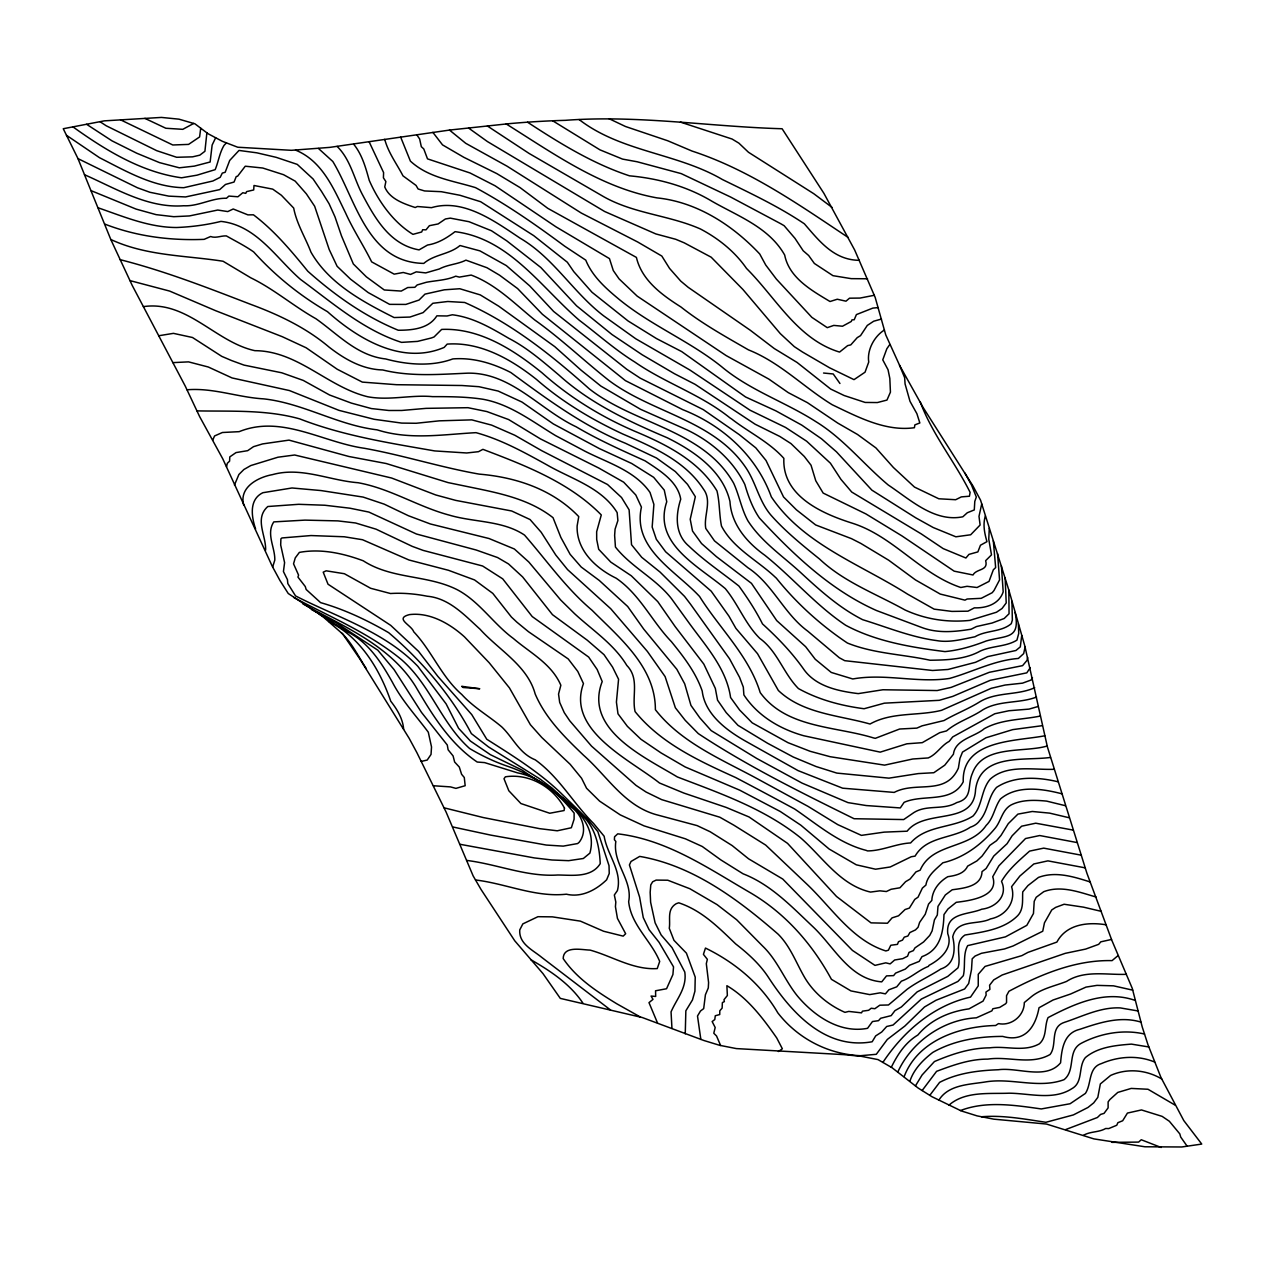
<?xml version="1.0" encoding="UTF-8"?>
<svg xmlns="http://www.w3.org/2000/svg" width="1265" height="1265" viewBox="0 0 1265 1265"><rect width="100%" height="100%" fill="white"/><g stroke="black" fill="none" stroke-linecap="round" stroke-linejoin="round"><path stroke-width="1.5" d="M920.208 401.78C931.926 433.848 954.838 461.709 970.113 492.37L969.449 496.228L961.337 496.892L955.66 499.722L938.804 498.774L914.5 487.088L893.39 467.481L875.949 447.936L857.528 434.48L837.762 423.095L807.402 402.649L788.269 392.64L768.804 379.073L726.173 355.591L637.18 296.121L619.075 278.885L613.288 270.552L609.461 258.613L555.92 226.799L495.105 185.797L470.011 172.957L427.507 158.868L423.775 148.954L421.324 146.693L419.632 138.96L416.691 134.675M1011.937 601.239L1012.348 620.103L1011.288 623.677C1001.2 632.294 986.131 630.112 974.951 636.785C962.507 639.22 949.335 642.873 936.732 640.596C911.211 637.244 887.208 627.234 862.698 619.708C839.233 607.832 819.673 590.138 800.539 572.444C782.45 555.825 761.356 541.72 747.9 520.801C741.369 508.941 739.313 495.453 733.668 483.23C703.277 429.673 634.809 424.518 589.364 388.908L589.284 388.845C551.493 355.133 511.345 323.018 464.682 302.477L447.794 301.497L432.82 303.284L423.095 312.629L409.955 317.056L394.095 317.547C362.676 301.734 328.916 283.581 310.969 252.162C305.418 237.567 296.658 223.858 293.686 208.061L281.352 195.237L272.718 189.133L253.996 185.496L253.696 189.956L246.596 191.616L245.758 193.339L242.801 192.739L237.915 196.771L228.902 196.075L226.482 198.257C211.619 197.893 198.494 206.574 183.662 205.752C147.942 208.456 116.032 188.548 84.518 174.728L77.908 158.457L63.25 128.73L104.299 120.855L161.43 117.424L178.934 119.163L194.905 123.796L208.061 133.726L222.434 141.348L237.741 147.23L291.393 150.314L329.817 147.373L449.613 130.058L508.277 123.749A917.552 610.758 -34.7 0 1 565.392 120.333C637.766 114.83 709.871 126.706 782.102 128.745L823.91 193.339L854.681 250.043L875.19 297.417L885.737 334.861L899.779 365.743L923.197 407.615L972.943 485.934L980.581 500.228L1008.885 590.217L1024.856 646.099L1047.404 746.903L1086.888 873.166L1111.951 940.591L1132.254 988.329L1142.216 1026.895L1147.972 1044.716L1160.985 1077.527L1183.787 1120.569L1201.75 1144.066L1181.779 1146.976L1144.999 1146.786L1093.909 1138.895L1046.487 1124.047L993.8 1119.161L977.102 1115.888L961.305 1110.939L931.989 1096.723L918.169 1088.058L892.094 1067.755L878.005 1059.596L861.307 1056.322L843.771 1054.63L736.372 1048.59L719.674 1045.317L703.814 1040.478L642.288 1017.534L560.3 998.385L543.001 973.639L514.76 940.812L481.095 889.564L473.142 875.902L446.134 812.13L416.865 752.596L409.196 738.38L359.972 659.097L342.815 634.097L322.037 615.897L288.246 593.506L279.945 580.493L272.26 566.293L222.782 458.863L199.601 416.533L185.275 386.157L132.224 285.431L110.877 239.67L84.486 174.728M993.325 540.819L995.65 567.59L993.341 569.788L989.024 581.41L977.054 587.513L967.045 586.312L960.831 587.498C920.208 573.915 893.311 536.154 852.31 523.204C821.902 513.606 782.055 495.896 783.873 458.373C769.183 441.975 749.007 432.44 731.692 419.031L729.842 417.798C700.952 394.49 665.137 383.089 634.856 362.059C615.122 349.836 597.823 334.26 579.354 320.298C541.104 287.408 509.336 238.5 455.052 231.669C446.924 237.867 438.117 243.37 427.523 245.031L419.063 249.885C389.541 244.683 374.693 217.754 361.964 193.735C353.726 177.701 350.342 159.343 337.123 146.408M997.563 553.643L999.556 579.923L994.005 590.502L992.203 592.7L981.213 598.329L967.156 599.009L964.958 600.148L940.227 594.06L915.528 579.955L888.694 560.221L860.848 543.428L851.487 538.653L815.64 524.943L796.444 509.842L783.541 496.955L766.037 460.507L755.837 447.905L739.266 434.638L703.356 409.67L640.248 378.172L626.792 369.317L553.627 311.443L529.703 285.874L506.316 265.587L479.909 250.865L460.001 245.521C449.676 254.376 434.116 254.36 423.775 263.405C367.071 262.377 356.177 200.17 332.822 161.493L318.448 148.464M200.708 128.192L199.617 136.936L188.58 144.4L172.783 144.985L120.539 119.827M206.875 132.825L204.914 151.294L199.791 155.168L192.549 156.844L176.657 157.287L156.765 150.693L106.213 125.773L99.998 121.693M700.842 1039.435L697.505 1016.016L700.478 1011.035L703.688 1008.6L705.411 994.764L708.289 987.949L708.59 982.557L706.313 963.677L707.356 959.344L703.419 954.363L705.475 948.07C735.281 962.633 761.008 984.123 777.817 1012.854C797.677 1038.47 828.101 1054.346 860.532 1055.706L876.297 1054.298L887.318 1039.451L904.807 1026.089L924.525 1006.972L936.053 1000.235L964.626 988.977L968.69 983.474L971.504 969.559L972.184 958.823L975.078 956.055L981.45 953.288L1004.489 948.956L1013.139 945.951L1042.74 931.23L1044.463 922.818L1051.753 909.946L1055.658 907.385L1064.102 904.254L1083.536 907.163L1101.356 911.369M989.277 528.28L988.771 539.206L991.491 554.861L985.641 560.68C988.598 571.116 976.517 568.38 973.006 574.974L954.174 571.163L901.945 535.901L865.908 513.922L823.167 493.081L815.767 480.763L811.039 465.22L804.319 456.491L790.941 443.556L779.825 436.457L755.158 424.234L695.102 384.339L674.435 373.713L642.225 354.801L611.991 334.529L576.571 305.83L540.819 267.484L506.775 240.856L491.468 230.752L468.999 221.707L450.308 218.133L445.391 218.987L438.133 223.937L429.373 225.692L426.02 229.835L422.652 229.74L421.688 231.985L412.943 234.357C393.225 222.166 378.456 201.467 369.238 180.357C365.696 167.676 362.169 154.63 353.615 144.115M1025.077 647.032L1023.67 653.61L1018.372 658.448C994.037 660.346 972.706 671.921 949.604 678.42C917.726 683.306 884.994 673.154 852.768 678.973L831.263 672.442L815.229 659.239L805.647 646.7L776.71 620.593L751.457 583.339L716.37 556.616L701.537 543.523L692.524 531.047L690.216 519.267L695.339 496.718L687.528 484.368L675.336 471.56L656.598 458.072L625.479 443.288C583.481 426.163 547.065 399.171 510.823 372.527C492.876 363.292 473.126 357.315 452.791 358.928C431.745 366.755 407.203 364.763 385.698 358.96C357.11 355.781 337.992 334.308 315.886 318.701C293.433 306.083 273.983 289.084 250.723 277.778L223.083 261.254C185.686 255.388 146.629 256.052 111.241 239.686L110.83 239.559M1027.654 657.452L1027.038 660.346L1022.579 665.643L989.341 672.3L951.169 687.385L937.159 690.548L882.923 689.757L858.255 693.615C838.727 691.196 816.431 686.674 804.176 669.897C792.19 652.756 778.054 638.082 762.51 623.93C755.885 610.726 747.631 598.108 738.902 586.043C722.22 572.839 704.431 560.98 689.03 546.227C674.704 534.209 675.542 515.187 680.728 499.201C677.724 481.127 659.286 470.28 645.134 460.871C621.779 450.308 598.298 439.872 576.207 426.827C539.807 409.733 511.202 372.448 467.876 373.159C439.54 374.345 410.651 376.875 382.742 369.965C362.359 369.427 344.823 359.292 329.137 347.163C306.193 327.762 278.759 314.7 250.739 304.375C207.713 287.788 164.956 271.058 120.112 259.657M226.498 466.88L227.336 463.275L229.597 461.156L229.787 456.902L236.033 452.585L247.671 450.672L253.506 446.672L262.582 443.92L288.989 440.125L348.95 456.507L386.22 463.528L448.031 482.582L466.927 486.472C496.924 492.67 528.248 498.268 553.026 517.685L560.869 537.435L570.135 554.339L581.204 567.02L599.262 580.445L627.677 606.488L643.711 629.084L676.854 669.312L684.697 683.843L690.943 705.396L699.845 717.872L711.151 730.585L756.628 758.399L802.089 783.114L847.993 802.611L866.24 805.552L900.301 807.94L904.127 802.342C923.292 793.788 951.691 803.749 963.234 781.833C961.732 739.503 1016.064 741.369 1044.764 735.787M899.51 365.174L904.649 377.682L905.076 383.959L909.994 401.321L916.888 413.671L919.845 422.953L914.832 424.898L914.421 427.712C885.437 431.776 857.638 416.849 832.259 404.768C803.765 387.359 780.22 362.502 748.453 349.867C725.335 336.522 701.964 323.619 680.949 306.984C661.895 294.919 641.766 280.324 636.406 257.412L547.792 208.345L520.042 187.584L496.876 173.637L463.796 157.287L442.529 144.89L432.867 132.351M234.452 485.048L238.895 474.501L243.892 469.505L250.802 465.552L277.952 457.218L294.65 455.005L391.612 478.028L435.761 494.963L455.732 500.387L511.661 510.981L530.051 519.536L541.167 532.233L555.746 554.987L567.574 569.614L610.742 608.734L647.38 651.428L665.105 676.585L675.368 707.783L685.219 720.338L698.327 733.621C747.726 766.305 801.077 792.523 854.081 818.724L903.7 819.562L913.883 812.573C926.913 804.334 943.453 810.485 956.751 802.579C973.386 798.215 966.966 785.375 972.39 773.358C982.763 744.484 1023.875 752.991 1047.183 746.002M981.719 503.96L978.999 516.341L980.106 525.022L970.666 534.779L955.866 536.803L933.238 527.537L915.67 517.78L871.87 490.14L836.481 451.842L821.428 438.734L801.789 425.135L775.967 410.904L745.559 396.973L681.724 351.607L656.472 338.561L628.072 320.962L591.973 292.231L573.772 271.643L567.337 262.235L533.735 235.654L480.653 201.72L459.986 195.284L441.295 191.695L424.581 190.952L418.114 188.991L416.059 185.433L402.997 175.867C396.831 163.944 388.387 152.907 384.718 139.34M985.388 515.946C982.652 524.437 984.565 533.356 986.969 541.641L980.47 545.231L977.877 551.904L968.958 554.386L965.907 558.007L943.2 548.615L921.268 533.909L851.74 492.053L840.956 479.388L830.409 463.196L806.611 441.185L785.581 427.459L750.098 410.24L689.773 369.949L635.773 338.783L603.737 315.918C573.251 292.658 553.833 257.981 520.231 238.247C494.884 221.375 463.464 198.146 431.507 207.666L417.403 206.511L415.205 207.523C403.883 203.776 389.636 198.953 384.75 186.951L385.872 181.559L383.421 177.843L383.595 172.578L369.111 141.727M215.651 137.758L212.141 145.048L210.132 161.999L194.336 166.126L179.298 167.802L159.501 162.616L136.794 153.239L112.016 140.858L86.605 124.302M897.818 1071.993C911.543 1041.933 943.137 1019.543 976.374 1017.819L991.902 1010.846L992.851 1008.758L999.714 1007.399L1005.612 1003.793L1006.56 1002.544L1006.545 995.681L1008.948 991.254C1040.526 974.509 1075.503 959.74 1112.062 960.625L1118.054 955.597M904.143 1076.657C917.9 1040.273 959.708 1026.326 995.618 1025.504L998.48 1023.606C1011.573 1026.279 1024.381 1015.653 1024.302 1002.56L1029.947 997.911C1040.036 988.866 1054.124 986.273 1066.506 981.45C1084.469 969.844 1106.559 975.094 1126.372 974.319M212.678 440.22L214.576 435.951L222.387 432.503L239.148 431.665C281.557 414.461 322.417 442.323 364.352 448.284C403.013 455.194 440.52 467.354 479.229 474.122C515.962 477.205 552.552 489.255 578.753 516.61L577.125 525.955C576.287 549.99 595.53 568.191 616.15 578.2C640.058 594.597 651.775 621.289 671.399 641.655C683.669 656.788 695.766 672.395 702.202 691.022C704.905 714.14 726.363 730.237 745.038 740.847L798.073 770.622L842.648 788.19L894.181 792.412C916.319 780.742 945.682 796.318 958.38 768.124L959.945 758.415L962.507 752.09L985.957 737.764L1012.727 729.62L1042.392 725.667M909.883 1081.259C913.852 1069.178 923.023 1059.928 932.779 1052.417C953.968 1040.352 978.335 1036.43 1002.702 1036.415C1025.14 1042.834 1035.576 1026.627 1039.008 1007.762L1053.081 999.998L1070.57 994.021L1086.018 987.095L1096.976 985.372L1113.5 985.83L1132.697 990.147M915.465 1085.844L922.09 1074.997L934.44 1061.541C951.897 1054.093 970.302 1047.958 989.768 1047.831C1006.308 1045.665 1024.065 1052.401 1039.419 1043.783C1047.056 1036.826 1044.289 1026.184 1048.053 1017.613C1074.365 1003.872 1104.867 989.689 1135.179 1000.425M889.817 344.491L886.844 348.745L882.764 359.861L888.046 369.76L889.833 378.456L890.433 392.15L886.971 400.072L877.372 402.555L865.165 402.444L844.15 395.518L830.678 389.051L797.092 362.47L774.291 348.555L750.351 330.307L688.16 287.297L680.76 281.115L669.549 268.401L661.816 256.052L637.718 242.01L581.283 213.042L506.98 166.142L465.726 143.309L449.486 130.074M882.875 1062.426C903.289 1031.718 933.349 1005.343 970.524 997.105L978.24 985.862L978.256 974.287L985.071 966.413L1021.867 955.628L1027.907 952.403L1056.892 942.077C1066.411 924.162 1087.694 921.837 1105.99 924.778M891.303 1067.296C897.502 1054.63 905.345 1042.455 917.852 1035.023C930.629 1019.701 949.62 1011.447 968.974 1008.885L983.047 1001.121L986.147 995.081L985.925 992.06L989.91 989.404L989.594 985.229L993.705 979.916L1002.165 974.999L1065.272 953.336L1085.655 949.082L1098.684 944.323L1100.787 941.84L1111.524 939.452M1030.169 667.793L1026.801 672.853L990.242 680.317L952.766 696.382L939.278 700.32L884.377 703.166L864.09 708.732C841.288 705.775 818.597 699.751 798.436 688.571C783.43 673.375 777.469 651.19 759.791 638.382C745.227 624.009 738.286 604.354 725.319 588.636C698.612 566.056 652.582 543.729 666.75 501.746L664.267 490.124L653.673 477.316L631.678 463.48L599.341 448.569L553.343 423.933L522.002 402.064L498.173 391.059L478.945 386.695L461.915 385.509L396.546 384.702L362.343 382.109L337.233 369.254L306.146 347.78L282.237 336.68L215.635 310.7L169.637 291.077L129.963 280.609M1032.493 677.834L1031.007 680.048L1022.547 683.147L1005.074 685.045L991.159 688.334L941.555 710.313C918.042 716.196 891.872 711.736 870.035 724.023C839.027 715.215 802.99 713.84 778.355 690.484L757.529 653.689L735.898 628.357L728.909 616.087L711.183 591.166L665.643 551.793L656.329 539.285L652.171 527.046L653.894 504.419L650.036 492.48C634.777 470.438 607.39 462.769 584.651 451.036L555.635 435.634C532.423 421.64 510.333 404.215 482.993 399.266C466.279 396.704 449.47 396.625 432.567 396.641C410.951 394.633 389.446 400.768 367.846 396.783C327.682 387.122 298.081 350.895 254.882 350.674C215.603 342.167 187.094 300.216 143.356 306.636M922.138 1090.541L936.59 1071.329C953.035 1065.162 969.86 1059.026 987.839 1059.121C1008.411 1055.99 1030.928 1065.478 1050.061 1054.504C1057.572 1045.032 1049.333 1027.038 1064.64 1022.278C1082.84 1016.254 1100.613 1006.972 1120.347 1007.92L1137.804 1010.925M929.791 1095.348L939.595 1082.381C957.621 1072.941 978.256 1070.506 998.306 1069.747C1017.756 1067.043 1045.981 1080.294 1060.576 1062.821C1061.762 1049.412 1063.596 1033.094 1079.836 1029.315C1099.348 1022.737 1120.221 1015.779 1140.888 1022.088M226.403 142.882L223.984 145.459C219.43 153.16 218.481 161.699 215.177 169.652L196.992 175.171L181.575 177.796C141.332 172.214 105.501 150.187 72.99 126.895M938.804 1100.281C948.181 1084.769 968.879 1084.532 984.976 1082.018C1011.336 1077.385 1038.407 1089.118 1064.039 1079.678C1076.12 1070.111 1066.68 1050.44 1081.781 1043.008C1100.882 1033.141 1123.494 1029.22 1144.525 1034.027M948.766 1105.325C964.91 1090.952 989.104 1094.004 1009.154 1093.197C1029.663 1093.34 1053.207 1100.645 1071.708 1088.77C1083.567 1082.46 1077.907 1066.68 1085.37 1057.587C1098.067 1046.93 1115.619 1045.38 1131.4 1044.115L1148.826 1046.961M960.451 1110.559C986.004 1100.677 1014.878 1105.199 1041.285 1108.946L1070.095 1103.744L1085.402 1093.419C1091.806 1083.773 1088.011 1067.597 1101.467 1063.565C1118.149 1056.37 1137.599 1054.947 1154.629 1062.031M778.355 1051.531L782.355 1048.78L776.742 1037.98C762.985 1018.198 747.647 997.943 726.885 985.688L727.359 995.523L723.991 999.698L724.355 1001.611L722.378 1002.576L722.125 1008.126L719.801 1010.798L719.722 1014.546L715.294 1015.748L714.772 1019.558L712.148 1021.551L715.184 1027.512L713.792 1033.252L716.528 1035.972L720.623 1045.507M193.703 123.448L182.777 129.33L165.841 128.255L144.89 118.372M1034.691 687.717C1017.25 695.655 996.63 691.623 979.679 701.869C968.278 709.001 955.455 713.887 944.006 720.544L922.058 725.841L916.84 728.118L899.621 729.02L875.317 738.333L873.451 737.906C835.121 726.031 786.403 728.371 760.202 692.587C748.927 655.855 719.659 628.515 699.577 596.495C675.7 570.673 632.215 548.615 641.434 507.123L635.805 494.995L623.692 482.186L598.835 468.066L540.471 438.908L508.625 419.553L486.883 411.568L467.987 407.694L426.099 408.358L401.701 410.477L388.908 410.493L371.372 408.563L351.385 403.108L329.564 394.996L303.268 380.417L281.779 372.796L244.034 365.111L231.59 360.557L221.77 356.366L192.501 337.502L173.432 333.359L158.868 335.731M1036.509 697.062C1019.195 703.72 999.208 700.067 982.779 709.839C971.267 717.729 957.036 721.872 946.536 730.917L939.737 732.672L922.264 742.666L906.863 743.804L880.219 752.137L803.844 735.771C779.967 729.099 757.624 715.895 743.883 694.896L743.314 687.116L739.566 677.344L729.541 658.78L690.469 604.132L684.555 596.4L660.061 572.065L641.719 557.312L631.52 544.709L629.116 509.842L621.542 497.509L607.532 484.511L541.752 450.704L514.855 435.271L491.626 425.119L471.782 419.869L439.366 420.834L416.138 423.269L401.685 423.095L374.155 419.284L338.973 410.366L289.432 390.553L232.08 377.95L208.298 367.008L188.532 361.869L172.862 362.628M1038.265 706.439L1029.03 709.112L1008.932 710.74L994.812 713.745L952.687 736.926L949.161 741.401C941.271 745.465 936.859 754.272 928.21 757.941L912.745 759L884.583 765.135L830.14 756.707L810.169 751.299L788 742.682L752.216 722.853L739.598 709.997L730.585 697.521C726.49 668.932 706.36 646.684 689.947 624.198L671.446 598.63C655.539 578.263 631.282 567.194 615.438 547.033L614.632 535.411L615.075 529.181L617.889 520.532L617.146 512.594C601.555 487.278 571.385 479.055 546.939 464.887C524.169 452.301 501.24 439.556 476.004 432.662C442.924 434.433 409.907 440.188 377.349 429.91L376.701 429.784C337.47 425.056 302.809 403.076 263.563 398.855C237.867 397.384 213.073 387.58 187.03 389.794M1065.778 1129.534L1097.403 1117.501L1100.597 1114.418L1104.029 1113.39L1108.108 1107.887L1108.124 1101.894L1109.911 1099.522L1117.77 1092.422L1131.21 1088.422L1147.987 1089.26L1175.232 1105.199M1083.33 1135.369C1090.414 1131.21 1098.668 1132.586 1105.705 1128.491L1108.725 1128.586L1116.758 1125.249L1117.88 1122.688L1122.672 1120.758L1127.431 1113.073L1141.473 1109.943L1162.14 1116.378L1169.35 1121.264L1179.818 1133.899L1180.688 1137.014L1187.139 1146.201M1040.368 716.037C1021.503 719.959 1001.706 719.073 984.312 728.672C974.414 737.052 955.217 739.298 953.415 754.24L944.765 765.167L933.807 772.725L918.2 773.595L888.947 778.149L836.829 773.089L816.099 766.543L793.297 757.039L767.555 743.251L738.017 725.367L726.189 712.606L717.54 700.162L715.326 688.397L703.83 664.109L675.099 626.507L657.768 601.618L631.298 575.781L610.789 562.103L598.693 549.295L596.701 539.491L596.653 531.743L601.286 514.95C569.361 482.329 524.88 465.33 482.914 449.344L478.486 451.684L466.706 452.981L434.686 450.925C389.13 442.956 343.084 435.761 299.773 418.905C266.504 409.512 231.195 411.52 196.992 410.888M881.484 319.049L873.704 321.215L867.284 325.437L860.548 335.62L857.227 337.644L850.776 344.886L847.661 345.614L839.565 352.081C797.567 339.368 776.03 297.797 746.492 268.417C734.933 251.656 718.425 238.453 700.462 228.997C668.584 214.908 632.437 213.69 601.871 195.648L529.102 153.445L487.42 126.026M884.425 330.007C874.526 336.079 866.841 349.82 868.739 362.027L865.039 372.195L854.002 379.642L829.587 367.799L802.421 351.97L794.309 346.642L780.315 333.644L742.934 289.495L711.167 257.19L684.254 242.848L675.747 239.291L655.823 233.93L604.591 211.476L487.436 141.569L468.603 128.065M1050.488 757.45C1024.207 761.04 980.391 753.023 975.552 789.645C973.908 826.63 925.142 808.05 907.116 831.2L884.156 832.133L861.402 835.374L837.746 824.622L808.066 806.39L755.632 777.849C720.149 758.731 680.886 742.27 655.381 709.697C655.523 667.493 620.467 638.635 592.874 611.074L591.941 610.157C565.945 588.209 546.638 560.379 524.516 535.079C502.569 520.358 474.138 522.477 449.36 515.14C418.051 506.775 390.253 488.511 358.074 482.724C329.295 480.494 301.386 466.579 272.56 474.612C258.155 477.174 238.8 487.215 243.718 505.146M421.245 761.404L427.206 760.059L431.033 754.43L431.523 746.967L428.297 732.198C415.948 715.611 402.049 700.763 392.419 682.294C381.382 662.575 368.605 642.557 347.812 632.01L319.302 614.252M878.179 307.585L872.818 308.107L856.405 314.59L854.207 319.745L851.962 319.887L851.266 321.484L842.49 326.228L833.793 325.405L827.278 327.667L811.877 317.373L776.346 279.059L765.736 265.033L759.743 254.012C732.735 225.249 697.031 202.005 657.057 197.893C601.334 187.963 553.374 153.445 506.221 123.97M981.545 1116.758C1003.098 1115.003 1024.634 1119.114 1045.886 1122.292L1073.368 1114.924L1087.979 1107.46L1093.719 1102.859L1097.814 1097.372L1100.344 1083.947L1110.638 1075.424C1126.973 1068.071 1146.327 1069.731 1161.729 1078.982M1054.045 769.31C1033.537 770.069 1006.719 764.218 990.258 779.114C980.928 789.866 982.715 805.663 973.006 816.052C953.399 828.591 926.85 824.559 910.61 842.949C895.873 843.676 882.417 850.839 867.521 850.918L866.145 850.365C838.948 843.391 817.396 824.48 794.641 808.999C775.034 798.405 755.379 787.921 735.677 777.548C699.229 761.056 660.725 743.314 635.077 711.594C631.583 695.924 639.774 678.673 626.808 665.437C613.968 644.154 592.542 630.27 574.626 613.731L560.664 599.974L528.833 562.039L514.365 548.994L489.049 538.526L430.353 523.963L408.469 515.756L384.212 504.15L363.118 497.082L321.041 490.567L291.994 487.974L262.867 492.718C248.778 499.469 251.498 516.847 255.593 528.991M1058.03 781.77C1038.186 777.026 1014.261 775.651 996.504 787.431C987.759 797.14 988.281 811.134 979.584 820.732A64.246 29.364 28 0 1 970.334 827.215C952.735 838.98 926.771 835.928 915.085 856.12L911.259 856.737L890.212 866.984L875.554 869.213L856.31 864.817L829.176 849.052L800.84 825.191L780.315 811.513L739.788 790.198L685.187 766.97L661.073 752.928L640.96 739.282L627.377 726.331L617.984 713.808L616.419 702.107L618.569 679.258L612.545 667.082L604.006 654.653L587.26 640.201L552.473 614.664L522.635 576.935L508.483 563.921L497.588 557.549L476.162 550.006L416.47 534.02L368.858 512.072L349.978 508.214L324.805 505.241L298.666 504.308L267.785 506.522C254.154 518.729 266.219 535.506 265.618 550.164M874.321 295.283L860.042 298.066L849.495 298.192L845.985 301.181L837.272 299.236L830.014 301.513C811.782 290.523 789.186 277.968 784.68 255.04C769.009 227.32 738.159 216.315 711.958 201.262C686.974 186.271 658.401 178.428 629.511 175.835C592.858 163.77 559.683 143.23 527.552 122.215L527.552 122.215M475.514 879.981C505.889 883.555 535.269 897.565 566.388 894.197C581.663 897.834 596.1 889.959 606.631 879.792L609.24 873.498L609.018 865.655L597.823 831.579L587.308 818.945L560.664 792.855C538.574 771.682 512.452 755.569 486.756 739.234L471.75 714.583L437.896 676.443L418.541 651.349L390.711 625.369L328.03 584.224L323.208 572.175L326.164 570.815L344.38 573.725L370.661 588.288L390.506 593.522C402.555 592.747 415.284 593.838 427.111 596.21C449.138 598.139 464.603 615.249 480.068 629.243C498.774 650.02 527.505 665.564 535.158 693.916C545.468 718.267 564.759 737.258 583.576 755.268C607.058 775.967 623.977 805.331 655.808 814.549L697.11 825.602L710.171 831.753L732.182 845.589L748.627 858.84L782.735 879.033L852.468 950.442L874.969 965.385L885.753 962.839L890.149 963.898L894.671 959.993L902.72 958.664L907.574 956.182L909.029 952.387L913.362 950.632L914.959 947.896L923.577 941.966L929.743 935.42L932.115 930.914L934.424 919.908L937.318 915.022L937.982 906.388L945.35 894.956L952.229 889.769C963.424 888.204 981.624 886.654 982.019 871.632L986.115 868.517L993.721 856.105L1007.067 843.708L1012.095 835.833L1021.614 826.203L1035.735 823.199L1072.894 830.046M1111.967 1142.358L1138.611 1142.089L1141.267 1139.749L1161.207 1147.497M823.547 373.033L833.224 373.966L839.944 383.485M867.521 278.774L851.234 278.648L832.971 275.675L814.375 263.468L808.667 255.514L803.196 250.77L794.989 238.373L784.142 225.708L780.79 223.747L730.632 197.04L681.234 173.621L637.196 161.778L622.57 159.105L599.942 149.839L552.726 120.808M460.112 844.308L534.352 857.923L551.999 859.994L568.665 860.674L583.355 858.492L589.885 853.132C600.843 813.743 547.982 788.554 522.145 770.148L490.393 754.683L470.406 741.053L458.578 728.292L446.134 703.909L417.845 666.339C384.481 631.535 337.312 617.383 295.536 595.91L287.819 583.56L287.424 579.607L283.439 571.559L284.593 562.609L280.688 545.009L280.893 538.858L281.921 537.957L311.016 535.554L344.27 536.771L362.517 539.728L408.974 560L448.522 570.309L474.549 579.939L492.797 593.38L511.408 617.035L516.847 622.143L528.501 631.725L568.222 658.939L577.82 671.478L583.465 683.606C566.214 730.411 630.017 759.617 659.492 783.003L683.859 793.06L726.236 807.434L749.038 816.969L787.526 843.344L836.529 896.474L871.016 922.865L887.477 923.229L892.078 917.868L898.529 915.797L905.076 909.519L909.393 908.08L914.785 899.368L918.042 897.185L922.391 888.077L925.885 885.105C927.466 875.222 936.068 869.181 942.836 862.793C964.151 857.765 981.94 844.277 995.634 827.658C1001.2 820.352 1002.323 810.027 1010.861 805.078C1021.709 799.48 1034.754 799.986 1046.614 801.109L1065.304 805.678M466.595 860.39L467.165 860.485C497.588 864.311 526.762 877.072 557.739 875.001C572.175 875.095 591.214 878.052 600.227 863.679C599.499 846.301 595.325 826.33 581.094 814.581L552.173 788.206L539.744 778.845L488.543 746.951L471.371 733.621C451.32 695.307 421.466 660.52 388.687 632.69C367.182 620.198 344.57 609.477 320.598 602.63L306.162 589.474L305.276 586.533L297.939 577.077L298.587 575.148L293.543 563.811L295.267 557.881L299.378 552.394C320.978 548.425 343.163 553.311 363.276 560.806C392.055 579.449 427.538 574.626 457.377 589.79C479.467 601.523 493.318 623.772 513.337 638.461C530.335 653.04 551.54 663.635 560.854 685.25L558.545 694.074L559.683 702.423L564.269 712.654L569.74 720.797L591.546 746.144L636.042 785.407L646.115 792.048L661.658 799.622L719.832 817.222L733.874 825.191L765.689 845.083L806.706 883.966C831.674 907.558 851.993 940.306 885.832 950.948L888.41 950.189L890.797 945.255L897.47 944.37L898.482 941.729L902.483 940.116L904.269 937.159L907.89 936.021L909.915 932.526L915.465 929.917L918.058 927.292L919.623 922.375L925.237 914.279L928.557 904.064L931.831 900.411L932.005 898.229C933.38 888.868 939.674 881.468 947.801 876.692C955.36 875.601 964.12 873.815 967.646 866.13L976.88 860.943L982.114 856.026L989.878 845.368L996.488 840.751L1000.979 835.469L1008.284 823.642L1017.898 814.122L1032.272 811.482L1049.618 813.126L1068.988 817.712M1076.894 842.522L1039.704 835.533L1025.52 838.537L998.86 865.845L992.725 876.756C999.492 896.853 969.591 900.712 956.261 902.309L947.944 909.013L943.975 914.563C943.358 931.846 940.717 949.809 921.995 956.64L919.181 961.4L909.535 965.274L905.297 969.085L895.588 973.117L893.628 975.615L886.528 975.884L881.737 981.861C849.701 979.284 834.426 947.279 813.553 927.308C792.017 907.068 771.318 884.788 743.108 873.815L720.923 859.963L702.233 846.475L685.424 838.822L644.043 825.871L620.214 814.866L599.642 801.156L586.565 788.253L581.584 778.275L570.183 764.313L541.736 737.432L530.383 724.703L509.447 687.907L489.16 662.718L464.492 636.88C449.707 623.503 429.752 612.102 409.417 614.616C394.032 618.538 411.473 625.021 413.718 631.773C431.966 651.08 441.548 676.965 461.788 694.485C473.553 707.435 488.859 715.974 501.762 726.916C513.274 737.875 519.093 753.308 535.253 759.838C559.13 776.995 573.029 802.927 593.585 823.483L604.148 836.244C607.153 854.776 622.522 871.016 617.399 890.592L614.331 895.003L615.818 902.072L615.423 906.657L617.447 918.406L625.653 933.728L623.202 936.132L603.611 931.246L580.414 921.141L552.362 916.856L537.941 916.698L522.84 923.893L519.741 929.933C518.824 943.864 532.47 949.778 541.847 957.463L610.552 1010.008M1080.974 855.124L1043.72 848.135L1029.583 851.108C1019.369 860.295 1008.569 869.245 1001.516 881.373C1008.316 895.952 995.476 907.638 981.751 909.203C968.389 914.943 945.382 912.381 947.77 933.76C953.383 948.228 940.259 959.423 929.016 965.369L928.431 966.365C918.564 970.192 911.211 977.734 901.376 981.181L896.743 986.827L888.868 989.783L885.421 993.879L880.266 992.819L869.719 994.606L850.966 990.922L831.437 979.331C812.399 944.307 785.676 913.551 750.667 892.932C708.748 868.66 667.224 839.612 617.731 833.841L614.553 836.782L614.411 839.754L615.834 841.478C612.434 863.331 632.911 880.298 628.658 901.645C630.998 925.015 651.08 940.48 659.697 961.432L657.247 968.579C633.196 970.065 612.371 956.277 590.075 950.094C581.9 949.92 563.431 945.414 563.194 958.57C576.54 978.319 596.748 991.539 616.83 1003.809L640.58 1017.139M433.468 785.755L450.466 786.893L455.922 788.38L465.172 785.707L464.287 777.501L461.599 774.291L459.29 767.033L454.641 762.02L453.091 755.932L448.126 749.797L447.288 745.022L421.514 712.416L394.016 669.533L377.792 650.163L336.063 622.728L311.348 609.461M1085.133 867.837L1047.894 860.864L1033.837 863.963L1019.875 876.044L1011.573 886.718C1016.364 902.008 1005.628 915.955 990.527 918.896C977.782 925.332 956.893 918.769 952.719 936.875C955.534 949.145 955.122 964.294 940.828 969.006C929.902 976.074 917.536 981.64 907.163 989.246L888.473 1004.979L879.808 1005.201L874.842 1008.711L871.237 1008.237L868.612 1010.292L862.461 1011.162L861.512 1012.854L848.799 1011.415L844.957 1012.348C828.717 1005.232 814.17 993.294 804.967 978.019C796.254 963.218 790.435 946.347 778.07 934.123C738.301 899.557 692.841 865.481 639.695 856.405L631.029 861.465L629.417 864.944L639.584 897.043L643.253 917.568L649.087 929.712L659.065 942.298L673.533 966.887L672.917 974.524L666.56 988.74L655.555 990.78L655.681 996.44L651.08 996.061L652.993 999.366L648.992 1002.639L657.484 1022.911M859.378 260.321C833.999 260.131 819.483 241.267 804.35 223.794C778.544 206.416 750.24 193.166 722.362 179.504C677.091 153.049 621.305 152.085 579.133 119.558M452.712 826.946L490.788 835.121L546.274 845.052L563.225 846.127L577.646 843.549L579.101 842.332C588.146 830.994 582.279 814.739 571.211 807.102C553.596 788.949 531.996 774.623 508.008 766.416A94.922 43.39 28 0 1 469.631 748.516C441.801 723.786 430.922 686.342 403.156 661.152L401.827 659.935C369.538 633.196 330.402 617.099 293.733 597.459M1061.683 793.74C1042.218 788.728 1017.187 784.79 1000.473 798.958C994.464 807.165 993.705 818.139 986.162 825.428C969.812 849.542 932.147 842.458 920.177 870.162L915.939 871.917L910.104 879.017L905.566 881.705L899.968 887.777L891.098 889.263L886.37 891.525L879.839 890.829L870.541 892.078C839.881 885.01 822.803 857.069 800.46 837.699C764.187 808.556 720.18 793.361 677.344 776.947C645.166 757.387 583.497 729.699 602.219 681.55L597.159 669.485L588.652 657.057L532.217 616.561L502.727 578.864L482.597 565.993L423.174 550.401L412.248 546.369L376.069 529.181L355.56 522.983L337.913 520.895L304.976 520.121L273.793 521.892C265.887 533.846 275.122 547.35 274.805 560.079L272.655 567.036M444.11 807.829L483.262 817.554L539.57 828.654L557.248 830.789L571.353 827.753L574.089 819.23L574.136 813.095C559.304 794.879 541.531 777.58 517.511 772.852L484.622 762.605L477.221 762.036C449.66 743.472 431.982 714.377 415.41 686.136C389.794 645.118 343.305 626.428 302.778 603.8M104.742 224.079C136.541 236.444 170.285 240.714 204.124 239.354L210.591 236.523C215.793 238.5 221.075 235.622 226.356 235.907C235.496 241.109 245.094 245.869 253.68 251.941C275.027 275.549 299.9 295.71 327.461 311.664C358.359 339.21 402.207 365.332 444.189 347.401L447.162 344.112C480.463 341.692 511.171 359.355 536.407 379.358C562.213 401.938 591.878 419.648 622.918 434.069C652.835 446.972 684.997 460.792 703.466 489.128C712.385 500.956 703.482 515.551 705.759 528.422L714.488 540.867L747.947 567.748C772.773 584.098 783.857 613.604 807.687 631.109L839.296 657.737L844.735 660.678L932.542 670.482L948.054 669.47L975.505 662.307L987.744 656.598L1015.922 650.495L1020.302 646.874L1021.725 635.473M1090.288 881.99C1073.59 876.708 1055.595 871.016 1038.502 877.404L1027.955 885.579L1022.737 891.888C1022.215 899.953 1023.907 908.95 1017.819 915.544C1004.094 929.411 983.458 931.878 964.989 935.025C953.351 942.583 961.764 957.115 958 967.836L947.77 976.39L917.172 991.886L901.392 1006.956L894.956 1010.64L891.193 1015.621L880.661 1018.278L878.495 1020.681L872.471 1021.535L867.569 1028.303C840.023 1033.679 814.312 1016.174 797.377 995.935C784.585 980.106 777.516 960.198 762.574 945.999L736.689 919.781L717.065 904.617L689.868 888.742L667.762 880.219L656.14 880.092L652.645 881.784L650.779 884.883L650.163 892.284L650.621 902.261L655.112 922.818L661.152 934.977L672.047 947.659L684.792 972.058C687.116 987.854 676.696 998.749 671.051 1011.873L671.952 1028.413M1096.075 897.027C1079.235 892.141 1061.098 885.105 1043.752 891.683L1036.193 897.296L1034.217 901.312L1033.458 913.52L1026.816 925.348L1005.454 936.859L967.678 945.619C962.76 954.411 965.606 965.891 963.345 975.663L957.905 981.45L921.347 999.065L893.058 1025.03L886.702 1026.484L881.705 1032.019L875.68 1035.909L872.17 1041.759C825.286 1050.108 791.368 1012.68 768.377 977.26C759.759 964.12 748.026 953.51 735.677 943.911C718.631 927.561 701.949 910.515 678.767 902.815L676.222 903.684C666.623 909.361 670.656 919.687 669.28 928.289L673.96 940.322L686.421 953.162L695.228 977.149L694.928 991.191L692.461 999.951L685.851 1010.798L685.25 1033.805M98.101 207.792C123.59 216.584 149.128 227.494 176.594 227.51C191.695 226.909 206.495 224.933 220.964 221.391C256.51 225.296 275.881 257.949 300.532 279.439C332.458 302.841 363.245 330.038 401.543 342.372L417.513 341.392L431.365 337.976L434.053 336.964L441.643 329.422C479.467 327.698 513.701 349.836 542.021 372.811C569.44 397.289 601.096 416.77 634.824 431.27C666.212 444.41 698.897 460.76 716.986 490.962C719.769 502.537 719.168 514.46 721.477 526.05C733.336 548.63 757.609 560.348 775.461 577.378L776.362 578.184C796.523 603.263 820.637 625.131 847.408 643.031C873.593 653.657 902.593 654.226 930.091 660.235C947.026 660.03 965.116 659.476 980.328 651.048C991.997 645.719 1006.118 646.842 1016.933 640.137L1018.736 633.401L1018.341 623.882M680.428 122.104L732.055 139.024L738.886 143.151L748.485 152.274L813.743 193.687L832.006 207.381M90.78 190.525L136.067 209.089L156.101 214.639L173.732 216.695L189.418 215.936L217.738 210.037L227.763 211.571L233.219 208.994L247.924 214.876L253.443 214.813C274.331 230.578 291.298 250.929 307.806 271.232C334.798 295.219 364.7 316.487 398.254 330.244C412.184 330.244 428.772 328.805 436.868 315.823L447.035 315.981L452.348 314.779C473.047 317.278 491.041 327.951 508.815 338.34C527.379 347.907 543.065 361.711 558.94 375.072C590.122 403.361 628.8 421.435 667.161 437.737C693.821 450.893 722.979 470.801 729.968 501.557C731.312 524.311 746.793 542.321 764.772 555.224C792.681 577.552 815.814 605.271 845.7 625.274C876.044 641.513 911.069 647.316 944.971 651.601C959.313 650.226 972.88 646.162 986.21 640.976C1006.655 635.109 1020.602 639.521 1015.099 612.481M848.214 237.504C798.816 204.582 749.212 169.731 692.066 151.073L667.778 140.779L625.479 126.5L609.018 118.673M77.971 158.615L137.458 187.773L149.903 192.28L168.798 196.138L185.544 196.945L219.667 189.624L225.502 184.453L234.057 182.049L236.239 176.547L237.583 176.23L245.268 166.205L262.74 168.024L283.566 174.697L295.188 181.132L306.351 193.83L314.653 206.242L329.185 249.49L337.107 266.283L350.595 279.217L368.226 292.594L389.604 304.359L405.844 304.422L419.031 300.058L424.977 294.128L444.331 289.812L459.796 288.736L480.273 294.903L498.726 306.193L554.782 346.657L581.014 370.123L600.875 386.078L640.564 409.307L687.338 430.037C711.531 441.754 732.878 460.08 744.816 484.432C748.311 496.275 752.454 507.834 759.411 518.002C793.06 554.37 830.868 590.344 876.677 610.6L921.679 627.472C937.697 633.512 954.775 631.868 971.125 629.179L976.501 626.539L992.092 623.028L1004.204 618.49L1009.059 613.746L1008.822 590.028M295.504 150.076C322.369 161.003 333.707 188.77 345.598 212.994C353.299 230.104 363.529 245.426 371.657 261.871L394.174 274.141L403.282 272.481L410.572 274.426L416.264 271.849L425.72 272.908L439.303 268.986C447.81 264.448 457.756 264.338 465.931 260.147L486.946 267.721L499.533 275.185L517.575 288.546L542.385 314.273L625.4 380.623L682.815 409.686C722.947 425.499 756.533 456.08 771.318 496.845C803.069 544.266 860.832 564.443 907.527 594.123L934.139 609.145L951.897 611.406L967.962 611.185L974.382 607.848C986.131 608.228 999.065 604.211 1003.192 591.878L1001.406 565.914M329.137 621.732C360.43 637.228 379.832 669.422 390.743 701.19C397.084 709.27 402.918 718.82 403.646 729.288M341.503 632.88C351.907 642.857 358.501 656.693 366.376 668.79M530.668 959.582C550.433 970.982 569.962 983.822 582.912 1003.113M66.444 135.26L99.492 157.682C126.026 171.17 153.223 187.188 183.789 187.694L212.852 181.006L220.205 177.306L222.292 173.099L225.17 172.293L229.708 160.434L239.006 150.44L256.858 152.828L276.181 157.334L297.259 164.387L313.103 178.998L321.516 191.41L329.074 203.728L334.988 216.853L341.487 235.875L353.33 263.958L366.376 276.861L384.275 289.97L401.242 291.077L407.725 287.535L414.841 287.313L417.165 284.957L426.384 282.269C436.235 280.419 446.545 280.245 455.748 276.181L459.353 277.114L471.181 275.074C496.038 284.435 514.523 303.616 534.652 319.903C560.822 338.53 583.956 360.746 609.129 380.623C652.234 412.88 712.669 419.964 744.911 466.326C755.885 481.649 758.636 500.877 771.002 515.203C785.486 531.537 802.516 545.31 819.499 558.988C844.008 582.121 875.997 593.775 904.965 609.936C925.569 619.391 947.453 622.649 969.702 620.403L996.456 612.244L1002.038 608.512L1006.213 602.931L1005.153 578.026M964.974 473.094L971.488 484.985L976.311 497.019L974.793 501.414L974.287 509.922L967.282 512.768L962.839 516.784C934.44 522.587 910.231 499.58 888.283 485.033C863.647 464.429 843.549 438.607 815.925 421.672C785.138 401.906 749.908 390.426 721.509 366.613C689.235 340.791 650.7 325.326 618.775 299.078C605.714 288.246 592.273 276.244 585.774 260.147L564.743 246.232C536.186 225.059 506.886 204.519 475.545 187.647C452.807 180.626 428.566 177.875 410.382 161.098L400.626 137M564.475 808.082L564.079 810.549L549.753 813.253L520.911 803.544L508.815 790.751L503.992 778.702L505.415 776.805C529.339 773.168 553.137 787.02 564.475 808.082M479.577 688.745L461.693 686.31L463.117 687.496L479.577 688.745"/></g></svg>
